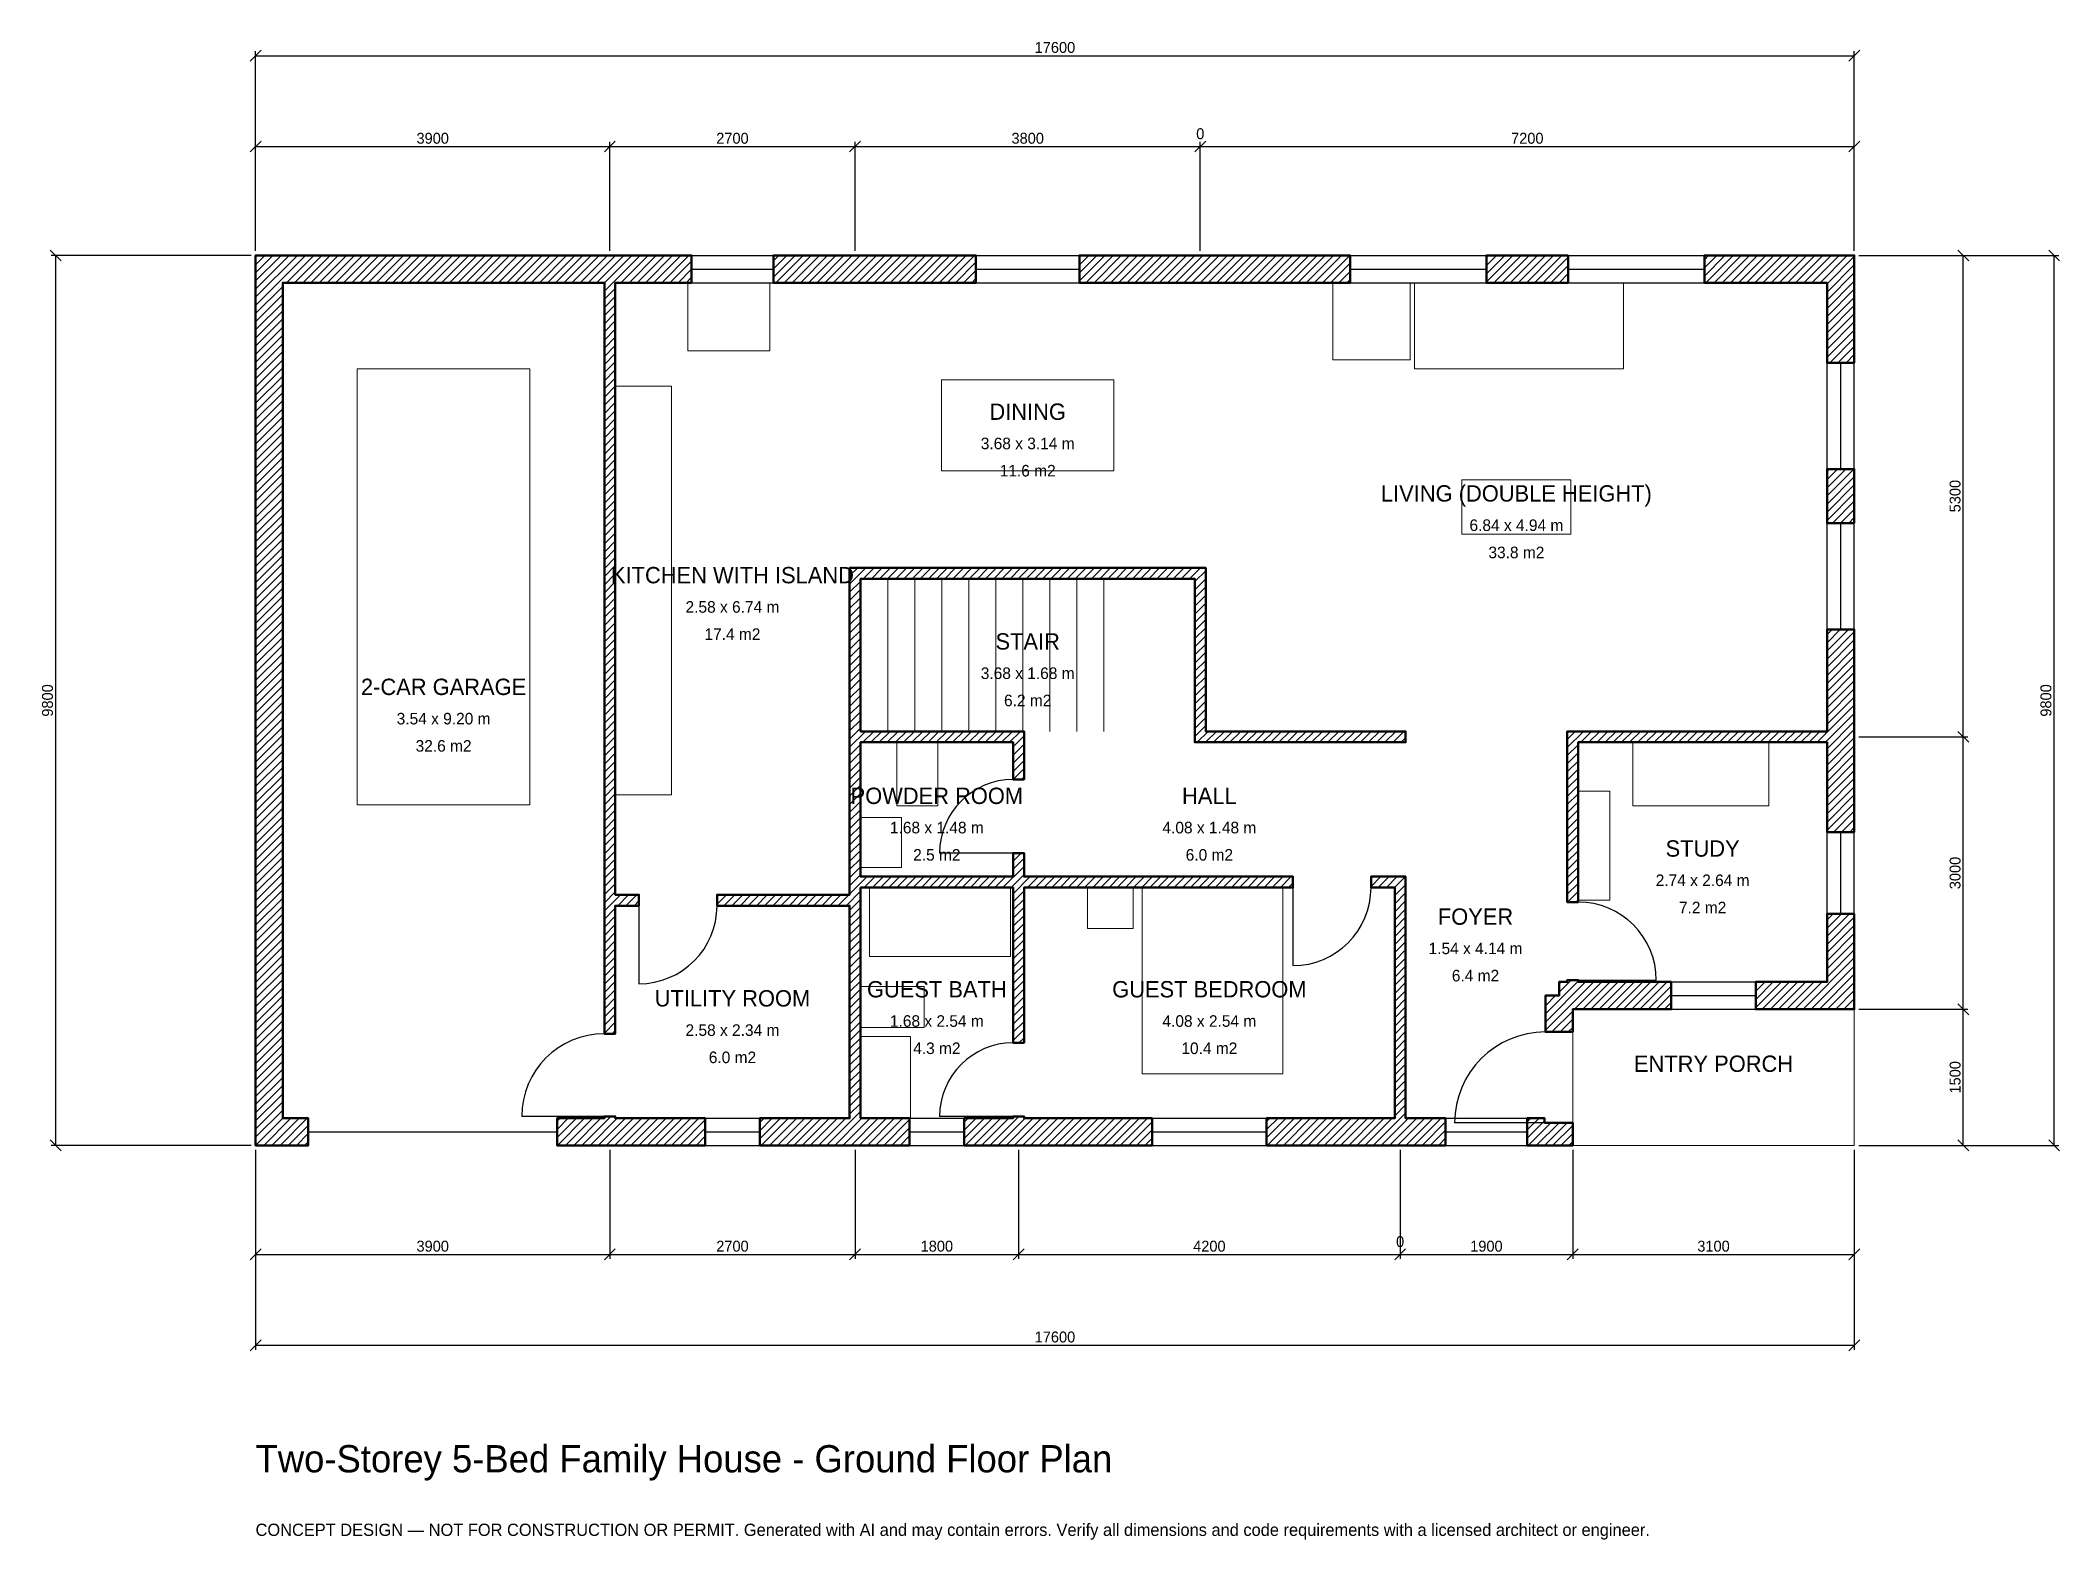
# Model space of a CAD drawing. Header units: millimetres. Extents: x -2369 to 19860, y -4341 to 12169.
import ezdxf
from ezdxf.enums import TextEntityAlignment as Align

# ---------------------------------------------------------------- set-up
doc = ezdxf.new("R2010")
doc.units = ezdxf.units.MM
doc.linetypes.add('DASHED', pattern=[1.524, 1.27, -0.254])
for name, color, linetype, lineweight in [('A-ANNO-DIMS', 1, 'Continuous', 13), ('A-ANNO-TEXT', 7, 'Continuous', 18), ('A-AREA-IDEN', 7, 'Continuous', 18), ('A-DOOR', 2, 'Continuous', 25), ('A-FLOR-FIXT', 9, 'Continuous', 13), ('A-FLOR-STRS', 3, 'Continuous', 18), ('A-FURN', 9, 'Continuous', 13), ('A-GLAZ', 4, 'Continuous', 25), ('A-SITE-PAVE', 8, 'Continuous', 13), ('A-WALL', 7, 'Continuous', 50), ('A-WALL-PATT', 8, 'Continuous', 13)]:
    doc.layers.add(name, color=color, linetype=linetype, lineweight=lineweight)
doc.dimstyles.new('PLAN', dxfattribs={"dimtxt": 120, "dimasz": 80, "dimexe": 50, "dimexo": 50, "dimgap": 30, "dimtad": 1, "dimdec": 0, "dimtsz": 60, "dimcen": 2.5, "dimclrd": 1, "dimclre": 1, "dimazin": 3, "dimtfac": 1, "dimtmove": 0, "dimatfit": 3})

msp = doc.modelspace()

# ---------------------------------------------------------------- hatches: boundary and pattern name
at = {"layer": 'A-WALL-PATT'}
h = msp.add_hatch(dxfattribs=at)
h.set_pattern_fill('ANSI31', color=8, scale=20)
h.paths.add_polyline_path([(8340, -0.001), (8340, 0), (8250, 0), (7800, 0), (7800, 300), (8250, 300), (8340, 300), (8340, 320), (8460, 320), (8460, 300), (8550, 300), (9870, 300), (9870, 0), (8550, 0), (8460, 0), (8460, -0.001), (8340, -0.001)])
h.paths.add_polyline_path([(6750, 0), (6660, 0), (6660, -0.001), (6540, -0.001), (6540, 0), (6450, 0), (5550, 0), (5550, 300), (6450, 300), (6540, 300), (6540, 2640), (5080, 2640), (5080, 2760), (6540, 2760), (6540, 2840), (6540, 2960), (6540, 4440), (6540, 4560), (6540, 6240), (6540, 6360), (6660, 6360), (10340, 6360), (10460, 6360), (10460, 6240), (10460, 4560), (12660, 4560), (12660, 4440), (10460, 4440), (10340, 4440), (10340, 4440), (10340, 6240), (6660, 6240), (6660, 4560), (8340, 4560), (8460, 4560), (8460, 4440), (8460, 4030), (8340, 4030), (8340, 4440), (6660, 4440), (6660, 2960), (8340, 2960), (8340, 3220), (8460, 3220), (8460, 2960), (11420, 2960), (11420, 2840), (8460, 2840), (8460, 1130), (8340, 1130), (8340, 2840), (6660, 2840), (6660, 2760), (6660, 2640), (6660, 300), (6750, 300), (7200, 300), (7200, 0), (6750, 0)])
h.paths.add_polyline_path([(4050, 0), (3960, 0), (3960, -0.001), (3840, -0.001), (3840, 0), (3750, 0), (3320, 0), (3320, 300), (3750, 300), (3840, 300), (3840, 320), (3960, 320), (3960, 300), (4050, 300), (4950, 300), (4950, 0), (4050, 0)])
h.paths.add_polyline_path([(300, 0), (300, -0.001), (0, -0.001), (0, 0), (-0.001, 0), (-0.001, 300), (0, 300), (0, 9500), (-0.001, 9500), (-0.001, 9800), (0, 9800), (0, 9800.001), (300, 9800.001), (300, 9800), (3750, 9800), (3840, 9800), (3840, 9800.001), (3960, 9800.001), (3960, 9800), (4050, 9800), (4800, 9800), (4800, 9500), (4050, 9500), (3960, 9500), (3960, 2760), (4220, 2760), (4220, 2640), (3960, 2640), (3960, 1230), (3840, 1230), (3840, 2640), (3840, 2760), (3840, 9500), (3750, 9500), (300, 9500), (300, 300), (580, 300), (580, 0), (300, 0)])
h.paths.add_polyline_path([(6450, 9800), (6750, 9800), (7930, 9800), (7930, 9500), (6750, 9500), (6450, 9500), (5700, 9500), (5700, 9800), (6450, 9800)])
h.paths.add_polyline_path([(10250, 9800), (10550, 9800), (12050, 9800), (12050, 9500), (10550, 9500), (10250, 9500), (9070, 9500), (9070, 9800), (10250, 9800)])
h.paths.add_polyline_path([(14450, 9800), (14450, 9500), (13550, 9500), (13550, 9800), (14450, 9800)])
h.paths.add_polyline_path([(17300, 9800), (17300, 9800.001), (17600, 9800.001), (17600, 9800), (17600.001, 9800), (17600.001, 9500), (17600, 9500), (17600, 8618.333), (17300, 8618.333), (17300, 9500), (15950, 9500), (15950, 9800), (17300, 9800)])
h.paths.add_polyline_path([(17600, 6851.667), (17300, 6851.667), (17300, 7448.333), (17600, 7448.333), (17600, 6851.667)])
h.paths.add_polyline_path([(17600, 4650), (17600, 4560), (17600.001, 4560), (17600.001, 4440), (17600, 4440), (17600, 4350), (17600, 3450), (17300, 3450), (17300, 4350), (17300, 4440), (14560, 4440), (14560, 2680), (14440, 2680), (14440, 4440), (14440, 4560), (14560, 4560), (17300, 4560), (17300, 4650), (17300, 5681.667), (17600, 5681.667), (17600, 4650)])
h.paths.add_polyline_path([(17600, 1800), (17600.001, 1800), (17600.001, 1500), (17600, 1500), (17600, 1499.999), (17300, 1499.999), (17300, 1500), (16515, 1500), (16515, 1800), (17300, 1800), (17300, 2550), (17600, 2550), (17600, 1800)])
h.paths.add_polyline_path([(14560, 1500), (14560, 1499.999), (14500.001, 1499.999), (14500.001, 1440), (14500, 1440), (14500, 1250), (14200, 1250), (14200, 1650), (14350, 1650), (14350, 1800), (14440, 1800), (14440, 1820), (14560, 1820), (14560, 1800), (15585, 1800), (15585, 1500), (14560, 1500)])
h.paths.add_polyline_path([(14500.001, 0), (14500, 0), (14500, -0.001), (14200, -0.001), (14200, 0), (14000, 0), (14000, 300), (14190, 300), (14190, 250), (14500.001, 250), (14500.001, 0)])
h.paths.add_polyline_path([(12750, 0), (12660, 0), (12660, -0.001), (12540, -0.001), (12540, 0), (12450, 0), (11130, 0), (11130, 300), (12450, 300), (12540, 300), (12540, 2840), (12280, 2840), (12280, 2960), (12540, 2960), (12660, 2960), (12660, 2840), (12660, 300), (12750, 300), (13100, 300), (13100, 0), (12750, 0)])

# ---------------------------------------------------------------- linework, layer by layer
at = {"layer": 'A-DOOR'}
for p, q in [((8340, 3220), (7530, 3220)), ((11420, 2840), (11420, 1980)), ((4220, 2640), (4220, 1780)), ((14560, 1820), (15420, 1820)), ((3840, 320), (2930, 320)), ((8340, 320), (7530, 320)), ((14200, 250), (13200, 250))]:
    msp.add_line(p, q, dxfattribs=at)
at = {"layer": 'A-DOOR', "linetype": 'DASHED'}
msp.add_line((580, 150), (3320, 150), dxfattribs=at)
at = {"layer": 'A-DOOR'}
for centre, radius, start, end in [((8340, 3220), 810, 90, 180), ((11420, 2840), 860, 270, 360), ((14560, 1820), 860, 0, 90), ((4220, 2640), 860, 270, 360), ((3840, 320), 910, 90, 180), ((8340, 320), 810, 90, 180), ((14200, 250), 1000, 90, 180)]:
    msp.add_arc(centre, radius, start, end, dxfattribs=at)
at = {"layer": 'A-FLOR-FIXT'}
for points in [[(3960, 3860), (4580, 3860), (4580, 8360), (3960, 8360)], [(7060, 3740), (7510, 3740), (7510, 4440), (7060, 4440)], [(6660, 3060), (7110, 3060), (7110, 3610), (6660, 3610)], [(6760, 2080), (8310, 2080), (8310, 2840), (6760, 2840)], [(6660, 1300), (7360, 1300), (7360, 1750), (6660, 1750)], [(6660, 300), (7210, 300), (7210, 1200), (6660, 1200)]]:
    msp.add_lwpolyline(points, close=True, dxfattribs=at)
at = {"layer": 'A-FLOR-STRS'}
for p, q in [((6960, 4560), (6960, 6240)), ((7257.5, 4560), (7257.5, 6240)), ((7555, 4560), (7555, 6240)), ((7852.5, 4560), (7852.5, 6240)), ((8150, 4560), (8150, 6240)), ((8447.5, 4560), (8447.5, 6240)), ((8745, 4560), (8745, 6240)), ((9042.5, 4560), (9042.5, 6240)), ((9340, 4560), (9340, 6240))]:
    msp.add_line(p, q, dxfattribs=at)
at = {"layer": 'A-FURN'}
for points in [[(4760, 8750), (5660, 8750), (5660, 9500), (4760, 9500)], [(11860, 8650), (12710, 8650), (12710, 9500), (11860, 9500)], [(12760, 8550), (15060, 8550), (15060, 9500), (12760, 9500)], [(1120, 3750), (3020, 3750), (3020, 8550), (1120, 8550)], [(7550, 7430), (9450, 7430), (9450, 8430), (7550, 8430)], [(13280, 6730), (14480, 6730), (14480, 7330), (13280, 7330)], [(15160, 3740), (16660, 3740), (16660, 4440), (15160, 4440)], [(14560, 2700), (14910, 2700), (14910, 3900), (14560, 3900)], [(9160, 2390), (9660, 2390), (9660, 2840), (9160, 2840)], [(9760, 790), (11310, 790), (11310, 2840), (9760, 2840)]]:
    msp.add_lwpolyline(points, close=True, dxfattribs=at)
at = {"layer": 'A-GLAZ'}
for p, q in [((4800, 9800), (5700, 9800)), ((7930, 9800), (9070, 9800)), ((12050, 9800), (13550, 9800)), ((14450, 9800), (15950, 9800)), ((4800, 9650), (5700, 9650)), ((7930, 9650), (9070, 9650)), ((12050, 9650), (13550, 9650)), ((14450, 9650), (15950, 9650)), ((4800, 9500), (5700, 9500)), ((7930, 9500), (9070, 9500)), ((12050, 9500), (13550, 9500)), ((14450, 9500), (15950, 9500)), ((17300, 7448.333), (17300, 8618.333)), ((17450, 7448.333), (17450, 8618.333)), ((17600, 7448.333), (17600, 8618.333)), ((17300, 5681.667), (17300, 6851.667)), ((17450, 5681.667), (17450, 6851.667)), ((17600, 5681.667), (17600, 6851.667)), ((17300, 2550), (17300, 3450)), ((17450, 2550), (17450, 3450)), ((17600, 2550), (17600, 3450)), ((15585, 1800), (16515, 1800)), ((15585, 1650), (16515, 1650)), ((15585, 1500), (16515, 1500)), ((4950, 300), (5550, 300)), ((7200, 300), (7800, 300)), ((9870, 300), (11130, 300)), ((13100, 300), (14000, 300)), ((4950, 150), (5550, 150)), ((4950, 0), (5550, 0)), ((7200, 150), (7800, 150)), ((7200, 0), (7800, 0)), ((9870, 150), (11130, 150)), ((9870, 0), (11130, 0)), ((13100, 150), (14000, 150)), ((13100, 0), (14000, 0))]:
    msp.add_line(p, q, dxfattribs=at)
at = {"layer": 'A-SITE-PAVE', "linetype": 'DASHED'}
msp.add_lwpolyline([(14500, 0), (17600, 0), (17600, 1500), (14500, 1500)], close=True, dxfattribs=at)
at = {"layer": 'A-WALL'}
for points in [[(300, 0), (300, -0.001), (0, -0.001), (0, 0), (-0.001, 0), (-0.001, 300), (0, 300), (0, 9500), (-0.001, 9500), (-0.001, 9800), (0, 9800), (0, 9800.001), (300, 9800.001), (300, 9800), (3750, 9800), (3840, 9800), (3840, 9800.001), (3960, 9800.001), (3960, 9800), (4050, 9800), (4800, 9800), (4800, 9500), (4050, 9500), (3960, 9500), (3960, 2760), (4220, 2760), (4220, 2640), (3960, 2640), (3960, 1230), (3840, 1230), (3840, 2640), (3840, 2760), (3840, 9500), (3750, 9500), (300, 9500), (300, 300), (580, 300), (580, 0), (300, 0)], [(6450, 9800), (6750, 9800), (7930, 9800), (7930, 9500), (6750, 9500), (6450, 9500), (5700, 9500), (5700, 9800), (6450, 9800)], [(10250, 9800), (10550, 9800), (12050, 9800), (12050, 9500), (10550, 9500), (10250, 9500), (9070, 9500), (9070, 9800), (10250, 9800)], [(14450, 9800), (14450, 9500), (13550, 9500), (13550, 9800), (14450, 9800)], [(17300, 9800), (17300, 9800.001), (17600, 9800.001), (17600, 9800), (17600.001, 9800), (17600.001, 9500), (17600, 9500), (17600, 8618.333), (17300, 8618.333), (17300, 9500), (15950, 9500), (15950, 9800), (17300, 9800)], [(17600, 6851.667), (17300, 6851.667), (17300, 7448.333), (17600, 7448.333), (17600, 6851.667)], [(6750, 0), (6660, 0), (6660, -0.001), (6540, -0.001), (6540, 0), (6450, 0), (5550, 0), (5550, 300), (6450, 300), (6540, 300), (6540, 2640), (5080, 2640), (5080, 2760), (6540, 2760), (6540, 2840), (6540, 2960), (6540, 4440), (6540, 4560), (6540, 6240), (6540, 6360), (6660, 6360), (10340, 6360), (10460, 6360), (10460, 6240), (10460, 4560), (12660, 4560), (12660, 4440), (10460, 4440), (10340, 4440), (10340, 4440), (10340, 6240), (6660, 6240), (6660, 4560), (8340, 4560), (8460, 4560), (8460, 4440), (8460, 4030), (8340, 4030), (8340, 4440), (6660, 4440), (6660, 2960), (8340, 2960), (8340, 3220), (8460, 3220), (8460, 2960), (11420, 2960), (11420, 2840), (8460, 2840), (8460, 1130), (8340, 1130), (8340, 2840), (6660, 2840), (6660, 2760), (6660, 2640), (6660, 300), (6750, 300), (7200, 300), (7200, 0), (6750, 0)], [(17600, 4650), (17600, 4560), (17600.001, 4560), (17600.001, 4440), (17600, 4440), (17600, 4350), (17600, 3450), (17300, 3450), (17300, 4350), (17300, 4440), (14560, 4440), (14560, 2680), (14440, 2680), (14440, 4440), (14440, 4560), (14560, 4560), (17300, 4560), (17300, 4650), (17300, 5681.667), (17600, 5681.667), (17600, 4650)], [(12750, 0), (12660, 0), (12660, -0.001), (12540, -0.001), (12540, 0), (12450, 0), (11130, 0), (11130, 300), (12450, 300), (12540, 300), (12540, 2840), (12280, 2840), (12280, 2960), (12540, 2960), (12660, 2960), (12660, 2840), (12660, 300), (12750, 300), (13100, 300), (13100, 0), (12750, 0)], [(17600, 1800), (17600.001, 1800), (17600.001, 1500), (17600, 1500), (17600, 1499.999), (17300, 1499.999), (17300, 1500), (16515, 1500), (16515, 1800), (17300, 1800), (17300, 2550), (17600, 2550), (17600, 1800)], [(14560, 1500), (14560, 1499.999), (14500.001, 1499.999), (14500.001, 1440), (14500, 1440), (14500, 1250), (14200, 1250), (14200, 1650), (14350, 1650), (14350, 1800), (14440, 1800), (14440, 1820), (14560, 1820), (14560, 1800), (15585, 1800), (15585, 1500), (14560, 1500)], [(4050, 0), (3960, 0), (3960, -0.001), (3840, -0.001), (3840, 0), (3750, 0), (3320, 0), (3320, 300), (3750, 300), (3840, 300), (3840, 320), (3960, 320), (3960, 300), (4050, 300), (4950, 300), (4950, 0), (4050, 0)], [(8340, -0.001), (8340, 0), (8250, 0), (7800, 0), (7800, 300), (8250, 300), (8340, 300), (8340, 320), (8460, 320), (8460, 300), (8550, 300), (9870, 300), (9870, 0), (8550, 0), (8460, 0), (8460, -0.001), (8340, -0.001)], [(14500.001, 0), (14500, 0), (14500, -0.001), (14200, -0.001), (14200, 0), (14000, 0), (14000, 300), (14190, 300), (14190, 250), (14500.001, 250), (14500.001, 0)]]:
    msp.add_lwpolyline(points, close=True, dxfattribs=at)

# ---------------------------------------------------------------- texts
at = {"layer": 'A-ANNO-TEXT'}
for s, height, p in [('Two-Storey 5-Bed Family House - Ground Floor Plan', 300, (0, -3600)), ('CONCEPT DESIGN — NOT FOR CONSTRUCTION OR PERMIT. Generated with AI and may contain errors. Verify all dimensions and code requirements with a licensed architect or engineer.', 135, (0, -4300))]:
    msp.add_text(s, height=height, dxfattribs=at).set_placement(p)
at = {"layer": 'A-AREA-IDEN'}
for s, height, p in [('DINING', 180, (8500, 8080)), ('3.68 x 3.14 m', 127.5, (8500, 7730)), ('11.6 m2', 127.5, (8500, 7430)), ('LIVING (DOUBLE HEIGHT)', 180, (13880, 7180)), ('6.84 x 4.94 m', 127.5, (13880, 6830)), ('33.8 m2', 127.5, (13880, 6530)), ('KITCHEN WITH ISLAND', 180, (5250, 6280)), ('2.58 x 6.74 m', 127.5, (5250, 5930)), ('17.4 m2', 127.5, (5250, 5630)), ('STAIR', 180, (8500, 5550)), ('2-CAR GARAGE', 180, (2070, 5050)), ('3.68 x 1.68 m', 127.5, (8500, 5200)), ('6.2 m2', 127.5, (8500, 4900)), ('3.54 x 9.20 m', 127.5, (2070, 4700)), ('32.6 m2', 127.5, (2070, 4400)), ('POWDER ROOM', 180, (7500, 3850)), ('HALL', 180, (10500, 3850)), ('1.68 x 1.48 m', 127.5, (7500, 3500)), ('4.08 x 1.48 m', 127.5, (10500, 3500)), ('STUDY', 180, (15930, 3270)), ('2.5 m2', 127.5, (7500, 3200)), ('6.0 m2', 127.5, (10500, 3200)), ('2.74 x 2.64 m', 127.5, (15930, 2920)), ('7.2 m2', 127.5, (15930, 2620)), ('FOYER', 180, (13430, 2520)), ('1.54 x 4.14 m', 127.5, (13430, 2170)), ('GUEST BATH', 180, (7500, 1720)), ('GUEST BEDROOM', 180, (10500, 1720)), ('6.4 m2', 127.5, (13430, 1870)), ('UTILITY ROOM', 180, (5250, 1620)), ('2.58 x 2.34 m', 127.5, (5250, 1270)), ('1.68 x 2.54 m', 127.5, (7500, 1370)), ('4.08 x 2.54 m', 127.5, (10500, 1370)), ('4.3 m2', 127.5, (7500, 1070)), ('10.4 m2', 127.5, (10500, 1070)), ('6.0 m2', 127.5, (5250, 970)), ('ENTRY PORCH', 180, (16050, 900))]:
    msp.add_text(s, height=height, dxfattribs=at).set_placement(p, align=Align.MIDDLE_CENTER)

# ---------------------------------------------------------------- dimensions: what is measured, and where the dimension line sits
at = {"layer": 'A-ANNO-DIMS'}
for base, p1, p2, text in [((0, 12000), (0, 9800), (17600, 9800), '17600'), ((0, 11000), (0, 9800), (3900, 9800), '3900'), ((3900, 11000), (3900, 9800), (6600, 9800), '2700'), ((6600, 11000), (6600, 9800), (10400, 9800), '3800'), ((10400, 11000), (10400, 9800), (10400, 9800), '0'), ((10400, 11000), (10400, 9800), (17600, 9800), '7200'), ((0, -1200), (0, 0), (3900, 0), '3900'), ((0, -2200), (0, 0), (17600, 0), '17600'), ((3900, -1200), (3900, 0), (6600, 0), '2700'), ((6600, -1200), (6600, 0), (8400, 0), '1800'), ((8400, -1200), (8400, 0), (12600, 0), '4200'), ((12600, -1200), (12600, 0), (12600, 0), '0'), ((12600, -1200), (12600, 0), (14500, 0), '1900'), ((14500, -1200), (14500, 0), (17600, 0), '3100')]:
    msp.add_linear_dim(base=base, p1=p1, p2=p2, text=text, dimstyle='PLAN', dxfattribs=at).render()
for base, p1, p2, text in [((-2200, 0), (0, 0), (0, 9800), '9800'), ((18800, 4500), (17600, 4500), (17600, 9800), '5300'), ((19800, 0), (17600, 0), (17600, 9800), '9800'), ((18800, 1500), (17600, 1500), (17600, 4500), '3000'), ((18800, 0), (17600, 0), (17600, 1500), '1500')]:
    msp.add_linear_dim(base=base, p1=p1, p2=p2, angle=90, text=text, dimstyle='PLAN', dxfattribs=at).render()

doc.saveas('drawing.dxf')
